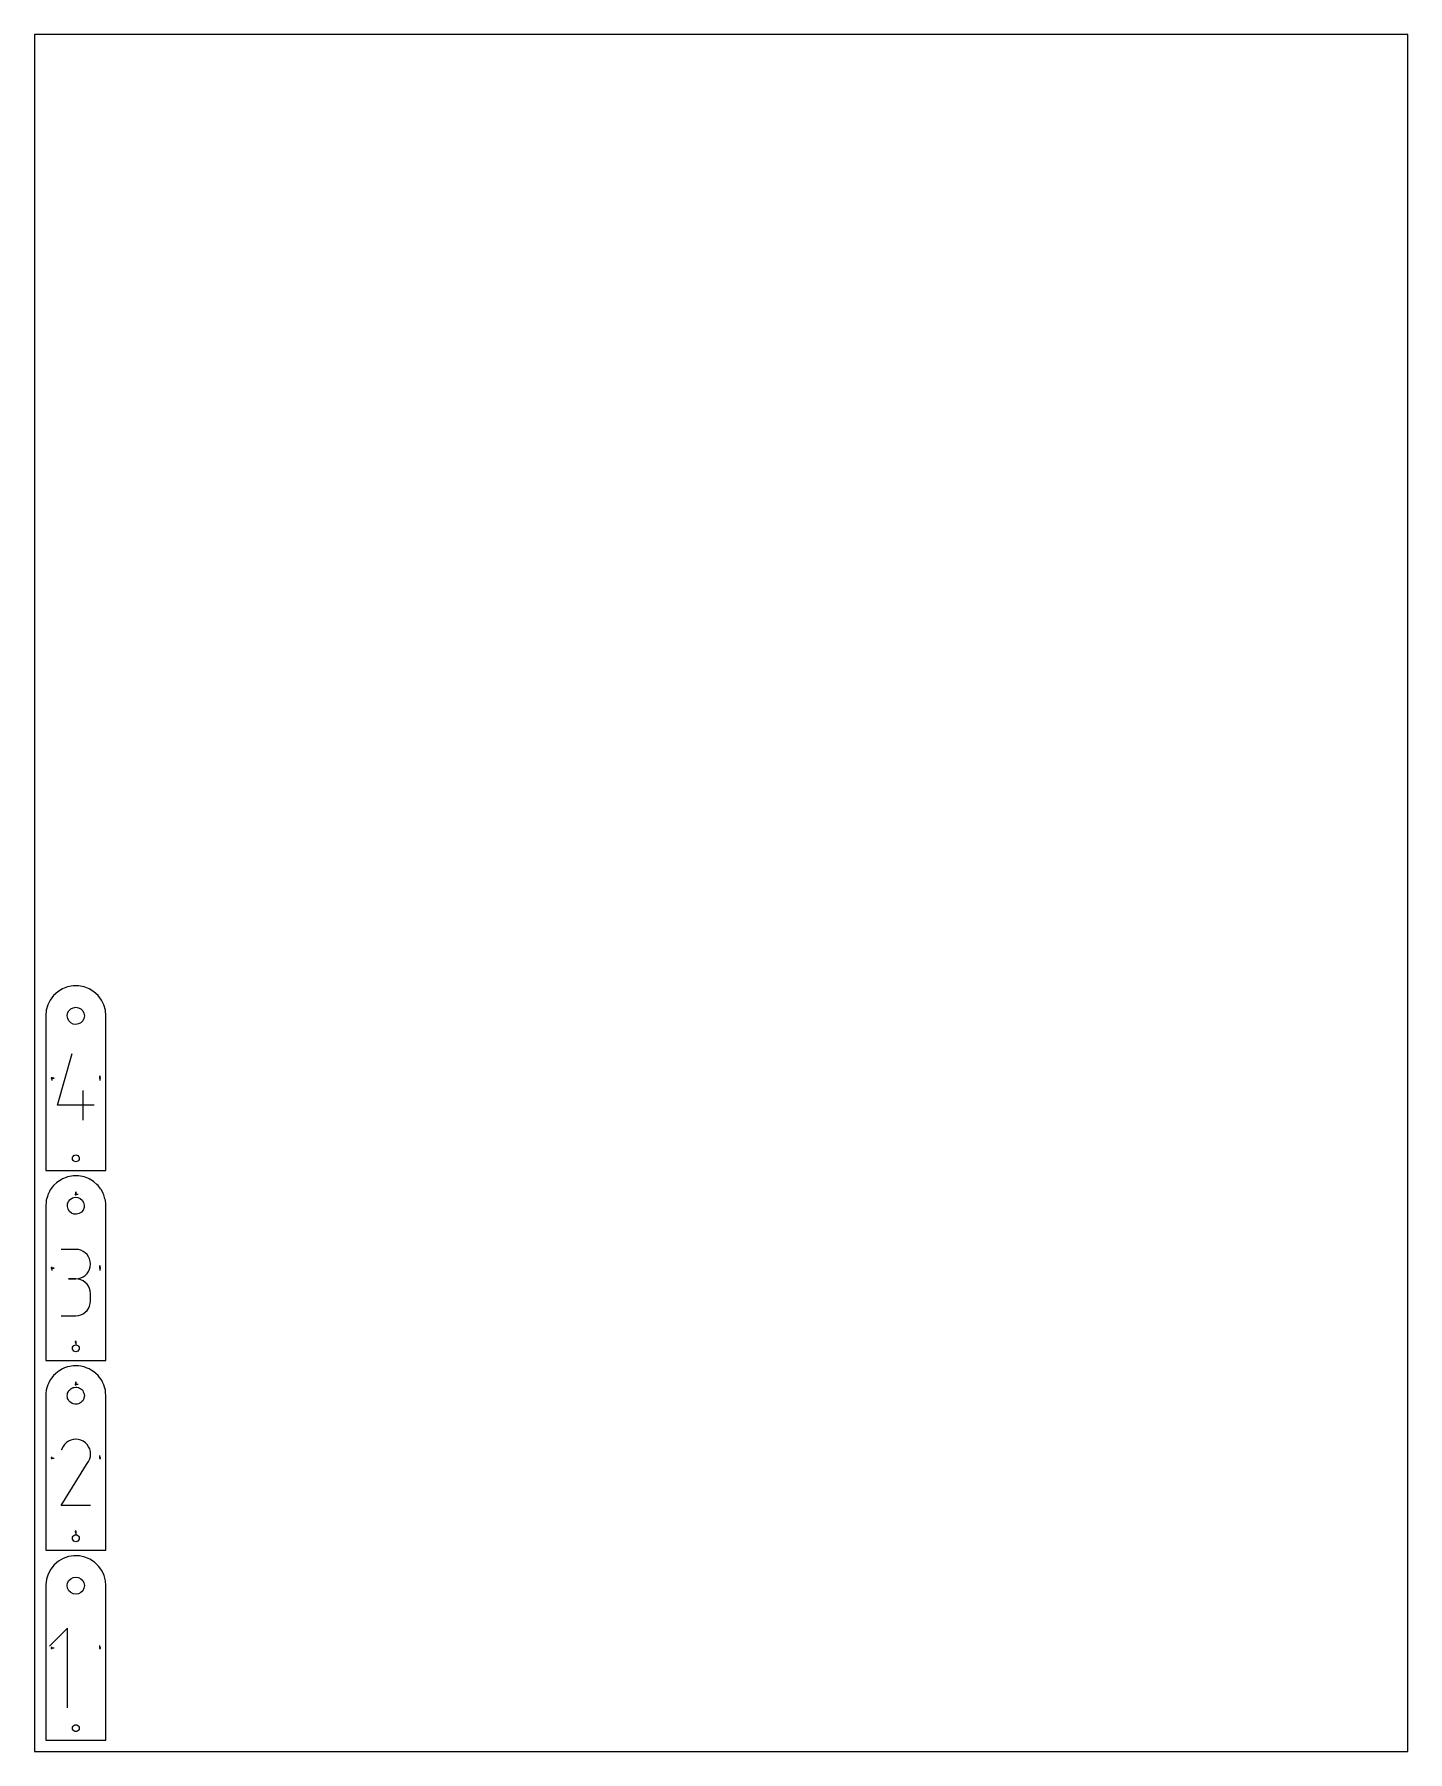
# Model space of a CAD drawing. Extents: x 0 to 800, y 0 to 1000.
import ezdxf

# ---------------------------------------------------------------- set-up
doc = ezdxf.new("R2010")
doc.units = 0

msp = doc.modelspace()

# ---------------------------------------------------------------- linework, layer by layer
at = {"layer": 'annotation', "color": 1}
for p, q in [((13.42497, 376.405022), (22.001531, 406.483622)), ((10.1675, 392.181194), (11.59625, 392.181194)), ((10.1675, 392.181194), (11.59625, 392.181194)), ((11.59625, 392.181194), (10.1675, 392.181194)), ((10.1675, 392.181194), (10.1675, 390.752444)), ((38.167502, 392.181194), (38.167501, 390.752444)), ((38.167502, 392.181194), (38.167502, 393.609944)), ((38.167502, 392.181194), (38.167502, 393.609944)), ((38.167502, 393.609944), (38.167502, 392.181194)), ((28.463058, 367.806632), (28.463058, 384.984009)), ((34.900329, 376.405022), (13.42497, 376.405022)), ((24.167501, 324.550989), (24.167501, 325.979739)), ((24.167501, 324.550989), (24.167501, 325.979739)), ((24.167501, 325.979739), (24.167501, 324.550989)), ((24.167501, 324.550989), (25.596251, 324.550989)), ((24.16265, 292.481032), (15.573962, 292.481032)), ((25.707346, 292.342383), (24.16265, 292.481032)), ((27.160851, 291.942818), (25.707346, 292.342383)), ((28.498991, 291.306911), (27.160851, 291.942818)), ((29.69759, 290.459238), (28.498991, 291.306911)), ((30.732472, 289.424372), (29.69759, 290.459238)), ((10.1675, 281.580853), (11.59625, 281.580853)), ((10.1675, 281.580853), (11.59625, 281.580853)), ((11.59625, 281.580853), (10.1675, 281.580853)), ((10.1675, 281.580853), (10.1675, 280.152103)), ((31.579463, 288.226888), (30.732472, 289.424372)), ((32.214388, 286.89136), (31.579463, 288.226888)), ((31.579463, 279.564986), (32.214388, 280.904739)), ((32.613071, 285.442363), (32.214388, 286.89136)), ((32.214388, 280.904739), (32.613071, 282.359359)), ((32.751338, 283.904471), (32.613071, 285.442363)), ((32.613071, 282.359359), (32.751338, 283.904471)), ((32.751338, 283.904471), (32.751338, 283.904471)), ((38.167502, 281.580853), (38.167501, 280.152103)), ((38.167502, 281.580853), (38.167502, 283.009603)), ((38.167502, 281.580853), (38.167502, 283.009603)), ((38.167502, 283.009603), (38.167502, 281.580853)), ((24.16265, 275.303656), (19.862242, 275.303656)), ((19.862242, 275.303656), (24.16265, 275.303656)), ((24.16265, 275.303656), (25.707346, 275.442338)), ((25.707346, 275.165006), (24.16265, 275.303656)), ((24.16265, 275.303656), (24.16265, 275.303656)), ((25.707346, 275.442338), (27.160851, 275.842136)), ((27.160851, 274.765441), (25.707346, 275.165006)), ((27.160851, 275.842136), (28.498991, 276.478675)), ((28.498991, 274.129535), (27.160851, 274.765441)), ((28.498991, 276.478675), (29.69759, 277.327579)), ((29.69759, 273.281862), (28.498991, 274.129535)), ((29.69759, 277.327579), (30.732472, 278.364474)), ((30.732472, 272.246996), (29.69759, 273.281862)), ((30.732472, 278.364474), (31.579463, 279.564986)), ((31.579463, 271.049512), (30.732472, 272.246996)), ((32.214388, 269.713984), (31.579463, 271.049512)), ((32.613071, 268.264987), (32.214388, 269.713984)), ((32.214388, 259.43882), (32.613071, 260.888156)), ((32.751338, 266.727095), (32.613071, 268.264987)), ((32.613071, 260.888156), (32.751338, 262.426687)), ((32.751338, 262.426687), (32.751338, 266.727095)), ((32.751338, 266.727095), (32.751338, 266.727095)), ((15.573962, 253.850126), (24.16265, 253.850126)), ((24.16265, 253.850126), (25.707346, 253.988696)), ((24.16265, 253.850126), (24.16265, 253.850126)), ((25.707346, 253.988696), (27.160851, 254.388061)), ((27.160851, 254.388061), (28.498991, 255.023708)), ((28.498991, 255.023708), (29.69759, 255.871122)), ((29.69759, 255.871122), (30.732472, 256.905788)), ((30.732472, 256.905788), (31.579463, 258.103192)), ((31.579463, 258.103192), (32.214388, 259.43882)), ((24.167501, 238.610716), (24.167501, 237.181966)), ((24.167501, 213.950648), (24.167501, 215.379398)), ((24.167501, 213.950648), (24.167501, 215.379398)), ((24.167501, 215.379398), (24.167501, 213.950648)), ((24.167501, 213.950648), (25.596251, 213.950648)), ((19.914974, 180.794786), (18.694972, 179.953505)), ((21.248466, 181.409389), (19.914974, 180.794786)), ((22.662787, 181.788828), (21.248466, 181.409389)), ((24.125279, 181.924619), (22.662787, 181.788828)), ((25.603282, 181.808279), (24.125279, 181.924619)), ((27.064138, 181.431322), (25.603282, 181.808279)), ((28.475185, 180.785264), (27.064138, 181.431322)), ((29.737216, 179.889101), (28.475185, 180.785264)), ((28.475185, 180.785264), (28.475185, 180.785264)), ((10.1675, 170.980512), (11.59625, 170.980511)), ((16.726073, 177.62484), (15.598217, 175.461296)), ((17.621119, 178.894028), (16.726073, 177.62484)), ((18.694972, 179.953505), (17.621119, 178.894028)), ((30.792411, 178.81371), (29.737216, 179.889101)), ((31.631387, 177.592051), (30.792411, 178.81371)), ((31.599227, 169.036152), (32.254597, 170.443287)), ((32.244762, 176.257082), (31.631387, 177.592051)), ((32.623153, 174.841763), (32.244762, 176.257082)), ((32.254597, 170.443287), (32.637453, 171.901906)), ((32.757177, 173.379051), (32.623153, 174.841763)), ((32.637453, 171.901906), (32.757177, 173.379051)), ((38.167502, 170.980512), (38.167502, 172.409262)), ((15.573962, 143.248258), (31.44642, 168.800879)), ((31.44642, 168.800879), (31.465395, 168.824359)), ((31.44642, 168.800879), (31.44642, 168.800879)), ((31.465395, 168.824359), (31.483591, 168.848038)), ((31.483591, 168.848038), (31.501129, 168.872117)), ((31.501129, 168.872117), (31.518127, 168.896794)), ((31.518127, 168.896794), (31.534706, 168.92227)), ((31.534706, 168.92227), (31.550986, 168.948744)), ((31.550986, 168.948744), (31.567086, 168.976416)), ((31.567086, 168.976416), (31.583126, 169.005486)), ((31.583126, 169.005486), (31.599227, 169.036152)), ((31.599227, 169.036152), (31.599227, 169.036152)), ((32.751338, 143.248258), (15.573962, 143.248258)), ((24.167501, 128.010375), (24.167501, 126.581625)), ((19.250036, 71.835543), (8.931968, 61.514564)), ((19.250036, 25.423155), (19.250036, 71.835543)), ((10.1675, 60.380171), (11.59625, 60.38017)), ((38.167502, 60.380171), (38.167502, 61.80892))]:
    msp.add_line(p, q, dxfattribs=at)
at = {"layer": 'boundary', "color": 5}
for p, q in [((11.234843, 440.258192), (9.2887, 437.681081)), ((13.621395, 442.433819), (11.234843, 440.258192)), ((16.36708, 444.133876), (13.621395, 442.433819)), ((19.378398, 445.300465), (16.36708, 444.133876)), ((22.552805, 445.893864), (19.378398, 445.300465)), ((25.782198, 445.893864), (22.552805, 445.893864)), ((28.956605, 445.300465), (25.782198, 445.893864)), ((31.967923, 444.133876), (28.956605, 445.300465)), ((34.71361, 442.433819), (31.967923, 444.133876)), ((37.100158, 440.258192), (34.71361, 442.433819)), ((39.046301, 437.681081), (37.100158, 440.258192)), ((6.965471, 431.684133), (6.6675, 428.46852)), ((7.849235, 434.790245), (6.965471, 431.684133)), ((9.2887, 437.681081), (7.849235, 434.790245)), ((40.485768, 434.790245), (39.046301, 437.681081)), ((41.369532, 431.684133), (40.485768, 434.790245)), ((41.667502, 428.46852), (41.369532, 431.684133)), ((6.6675, 428.46852), (6.6675, 339.368522)), ((41.667502, 339.368522), (41.667502, 428.46852)), ((6.6675, 339.368522), (6.6675, 338.468523)), ((6.6675, 338.468523), (41.667501, 338.468523)), ((12.929295, 331.202546), (11.234843, 329.657851)), ((13.621395, 331.833478), (12.929295, 331.202546)), ((15.570831, 333.040518), (13.621395, 331.833478)), ((16.36708, 333.533535), (15.570831, 333.040518)), ((18.505116, 334.361813), (16.36708, 333.533535)), ((19.378398, 334.700124), (18.505116, 334.361813)), ((21.632227, 335.121437), (19.378398, 334.700124)), ((22.552805, 335.293523), (21.632227, 335.121437)), ((24.845674, 335.293523), (22.552805, 335.293523)), ((25.782198, 335.293523), (24.845674, 335.293523)), ((28.036027, 334.87221), (25.782198, 335.293523)), ((28.956605, 334.700124), (28.036027, 334.87221)), ((31.09464, 333.871846), (28.956605, 334.700124)), ((31.967923, 333.533535), (31.09464, 333.871846)), ((33.91736, 332.326494), (31.967923, 333.533535)), ((34.71361, 331.833478), (33.91736, 332.326494)), ((36.408059, 330.288783), (34.71361, 331.833478)), ((37.100158, 329.657851), (36.408059, 330.288783)), ((41.667501, 338.468523), (41.667502, 339.368522)), ((6.87906, 320.151264), (6.6675, 317.868179)), ((6.965471, 321.083792), (6.87906, 320.151264)), ((7.592944, 323.289132), (6.965471, 321.083792)), ((7.849235, 324.189904), (7.592944, 323.289132)), ((8.871255, 326.242398), (7.849235, 324.189904)), ((9.2887, 327.08074), (8.871255, 326.242398)), ((10.670462, 328.910489), (9.2887, 327.08074)), ((11.234843, 329.657851), (10.670462, 328.910489)), ((38.48192, 327.828102), (37.100158, 329.657851)), ((39.046301, 327.08074), (38.48192, 327.828102)), ((40.068323, 325.028246), (39.046301, 327.08074)), ((40.485768, 324.189904), (40.068323, 325.028246)), ((41.11324, 321.984565), (40.485768, 324.189904)), ((41.369532, 321.083792), (41.11324, 321.984565)), ((41.58109, 318.800706), (41.369532, 321.083792)), ((6.6675, 317.868179), (6.6675, 253.968181)), ((41.667502, 317.868179), (41.58109, 318.800706)), ((41.667502, 253.968181), (41.667502, 317.868179)), ((6.6675, 253.968181), (6.6675, 227.868182)), ((41.667501, 227.868182), (41.667502, 253.968181)), ((6.6675, 227.868182), (16.8175, 227.868182)), ((13.621395, 221.233137), (12.26106, 219.993029)), ((14.802039, 221.964161), (13.621395, 221.233137)), ((16.36708, 222.933194), (14.802039, 221.964161)), ((17.661947, 223.434827), (16.36708, 222.933194)), ((16.8175, 227.868182), (41.667501, 227.868182)), ((19.378398, 224.099783), (17.661947, 223.434827)), ((20.743393, 224.354945), (19.378398, 224.099783)), ((22.552805, 224.693182), (20.743393, 224.354945)), ((23.941444, 224.693182), (22.552805, 224.693182)), ((25.782198, 224.693182), (23.941444, 224.693182)), ((27.147193, 224.43802), (25.782198, 224.693182)), ((28.956605, 224.099783), (27.147193, 224.43802)), ((30.251471, 223.59815), (28.956605, 224.099783)), ((31.967923, 222.933194), (30.251471, 223.59815)), ((33.148568, 222.202169), (31.967923, 222.933194)), ((34.71361, 221.233137), (33.148568, 222.202169)), ((35.739825, 220.297617), (34.71361, 221.233137)), ((37.100158, 219.05751), (35.739825, 220.297617)), ((6.965471, 210.483451), (6.795628, 208.650551)), ((7.34549, 211.819079), (6.965471, 210.483451)), ((7.849235, 213.589563), (7.34549, 211.819079)), ((8.468205, 214.832622), (7.849235, 213.589563)), ((9.2887, 216.480399), (8.468205, 214.832622)), ((10.125542, 217.588557), (9.2887, 216.480399)), ((11.234843, 219.05751), (10.125542, 217.588557)), ((12.26106, 219.993029), (11.234843, 219.05751)), ((37.937, 217.949352), (37.100158, 219.05751)), ((39.046301, 216.480399), (37.937, 217.949352)), ((39.665272, 215.23734), (39.046301, 216.480399)), ((40.485768, 213.589563), (39.665272, 215.23734)), ((40.865787, 212.253935), (40.485768, 213.589563)), ((41.369532, 210.483451), (40.865787, 212.253935)), ((41.497659, 209.100737), (41.369532, 210.483451)), ((6.795628, 208.650551), (6.6675, 207.267838)), ((6.6675, 207.267838), (6.6675, 168.567839)), ((41.667502, 207.267838), (41.497659, 209.100737)), ((41.667502, 168.567839), (41.667502, 207.267838)), ((6.6675, 168.567839), (6.6675, 117.267841)), ((41.667501, 117.267841), (41.667502, 168.567839)), ((6.6675, 117.267841), (26.617501, 117.267841)), ((14.033247, 110.887804), (11.592826, 108.783513)), ((16.818778, 112.507841), (14.033247, 110.887804)), ((19.854559, 113.588452), (16.818778, 112.507841)), ((23.037214, 114.092841), (19.854559, 113.588452)), ((26.258359, 114.003831), (23.037214, 114.092841)), ((29.408302, 113.324454), (26.258359, 114.003831)), ((26.617501, 117.267841), (41.667501, 117.267841)), ((32.379775, 112.077844), (29.408302, 113.324454)), ((35.071592, 110.306452), (32.379775, 112.077844)), ((37.39208, 108.070602), (35.071592, 110.306452)), ((7.098036, 100.349027), (6.712196, 97.149839)), ((8.065155, 103.422847), (7.098036, 100.349027)), ((9.580622, 106.266625), (8.065155, 103.422847)), ((11.592826, 108.783513), (9.580622, 106.266625)), ((39.262221, 105.446433), (37.39208, 108.070602)), ((40.618333, 102.523305), (39.262221, 105.446433)), ((41.414227, 99.400768), (40.618333, 102.523305)), ((6.712196, 97.149839), (6.6675, 83.167498)), ((41.667502, 96.667496), (41.414227, 99.400768)), ((41.667502, 83.167498), (41.667502, 96.667496)), ((6.6675, 83.167498), (6.6675, 6.6675)), ((41.667501, 6.6675), (41.667502, 83.167498)), ((6.6675, 6.6675), (36.417502, 6.6675)), ((36.417502, 6.6675), (41.667501, 6.6675))]:
    msp.add_line(p, q, dxfattribs=at)
at = {"layer": 'frame', "color": 5}
for p, q in [((800, 1000), (0, 1000)), ((0, 1000), (0, 0)), ((800, 0), (800, 1000)), ((0, 0), (800, 0))]:
    msp.add_line(p, q, dxfattribs=at)
at = {"layer": 'hole', "color": 5}
for p, q in [((19.409771, 429.998151), (20.115315, 431.393507)), ((20.115315, 431.393507), (21.217513, 432.502542)), ((21.217513, 432.502542), (22.608478, 433.216699)), ((22.608478, 433.216699), (24.15205, 433.466073)), ((24.15205, 433.466073), (25.697136, 433.226248)), ((25.697136, 433.226248), (27.09249, 432.520705)), ((27.09249, 432.520705), (28.201526, 431.418507)), ((28.201526, 431.418507), (28.915683, 430.02754)), ((28.915683, 430.02754), (29.165055, 428.48397)), ((19.169949, 428.453069), (19.409771, 429.998151)), ((19.419321, 426.909496), (19.169949, 428.453069)), ((20.133479, 425.518529), (19.419321, 426.909496)), ((21.242513, 424.416331), (20.133479, 425.518529)), ((22.637867, 423.710788), (21.242513, 424.416331)), ((24.182952, 423.470966), (22.637867, 423.710788)), ((25.726526, 423.720337), (24.182952, 423.470966)), ((27.11749, 424.434494), (25.726526, 423.720337)), ((28.21969, 425.54353), (27.11749, 424.434494)), ((28.925233, 426.938886), (28.21969, 425.54353)), ((29.165055, 428.48397), (28.925233, 426.938886)), ((10.45325, 392.466944), (9.88175, 392.466944)), ((9.88175, 392.466944), (9.88175, 391.895444)), ((9.88175, 391.895444), (10.45325, 391.895444)), ((10.45325, 391.895444), (10.45325, 392.466944)), ((38.453252, 392.466944), (37.881752, 392.466944)), ((37.881752, 392.466944), (37.881752, 391.895444)), ((37.881752, 391.895444), (38.453252, 391.895444)), ((38.453252, 391.895444), (38.453252, 392.466944)), ((22.16848, 345.462339), (22.264409, 346.080373)), ((22.268229, 344.84491), (22.16848, 345.462339)), ((22.264409, 346.080373), (22.546627, 346.638512)), ((22.553892, 344.288528), (22.268229, 344.84491)), ((22.546627, 346.638512), (22.987505, 347.082126)), ((22.991929, 343.850489), (22.553892, 344.288528)), ((22.987505, 347.082126), (23.543892, 347.367795)), ((22.997505, 343.847649), (22.991929, 343.850489)), ((23.555647, 343.565425), (22.997505, 343.847649)), ((23.543892, 347.367795), (24.16132, 347.46754)), ((24.173681, 343.4695), (23.555647, 343.565425)), ((24.16132, 347.46754), (24.779356, 347.371614)), ((24.791111, 343.569245), (24.173681, 343.4695)), ((24.779356, 347.371614), (25.337498, 347.089391)), ((25.347498, 343.854914), (24.791111, 343.569245)), ((25.337498, 347.089391), (25.781111, 346.648512)), ((25.788376, 344.298528), (25.347498, 343.854914)), ((25.781111, 346.648512), (26.066774, 346.092129)), ((26.070594, 344.856666), (25.788376, 344.298528)), ((26.066774, 346.092129), (26.166523, 345.4747)), ((26.166523, 345.4747), (26.070594, 344.856666)), ((19.341251, 318.965187), (19.916459, 320.402889)), ((19.916459, 320.402889), (20.907789, 321.592477)), ((20.907789, 321.592477), (22.218202, 322.417503)), ((22.218202, 322.417503), (23.719426, 322.797211)), ((23.719426, 322.797211), (25.264512, 322.694429)), ((24.453251, 324.836739), (23.881751, 324.836739)), ((23.881751, 324.836739), (23.881751, 324.265239)), ((23.881751, 324.265239), (24.453251, 324.265239)), ((24.453251, 324.265239), (24.453251, 324.836739)), ((25.264512, 322.694429), (26.702215, 322.11922)), ((26.702215, 322.11922), (27.891802, 321.12789)), ((27.891802, 321.12789), (28.716828, 319.817475)), ((19.238469, 317.420104), (19.341251, 318.965187)), ((19.618176, 315.918879), (19.238469, 317.420104)), ((20.443203, 314.608464), (19.618176, 315.918879)), ((21.632788, 313.617134), (20.443203, 314.608464)), ((23.070491, 313.041926), (21.632788, 313.617134)), ((24.615576, 312.939146), (23.070491, 313.041926)), ((26.116801, 313.318851), (24.615576, 312.939146)), ((27.427215, 314.143878), (26.116801, 313.318851)), ((28.418545, 315.333465), (27.427215, 314.143878)), ((28.993753, 316.771168), (28.418545, 315.333465)), ((28.716828, 319.817475), (29.096534, 318.316252)), ((29.096534, 318.316252), (28.993753, 316.771168)), ((10.45325, 281.866603), (9.88175, 281.866603)), ((9.88175, 281.866603), (9.88175, 281.295103)), ((9.88175, 281.295103), (10.45325, 281.295103)), ((10.45325, 281.295103), (10.45325, 281.866603)), ((38.453252, 281.866603), (37.881752, 281.866603)), ((37.881752, 281.866603), (37.881752, 281.295103)), ((37.881752, 281.295103), (38.453252, 281.295103)), ((38.453252, 281.295103), (38.453252, 281.866603)), ((22.167502, 234.868179), (22.265388, 235.486213)), ((22.265388, 234.250145), (22.167502, 234.868179)), ((22.265388, 235.486213), (22.549468, 236.043746)), ((22.549467, 233.692612), (22.265388, 234.250145)), ((22.991929, 233.250148), (22.549467, 233.692612)), ((22.549468, 236.043746), (22.99193, 236.486209)), ((23.549467, 232.966063), (22.991929, 233.250148)), ((22.99193, 236.486209), (23.549467, 236.770294)), ((23.549467, 236.770294), (24.167501, 236.868178)), ((24.167501, 232.86818), (23.549467, 232.966063)), ((24.453251, 238.896466), (23.881751, 238.896466)), ((23.881751, 238.896466), (23.881751, 238.324966)), ((23.881751, 238.324966), (24.453251, 238.324966)), ((24.167501, 236.868178), (24.785536, 236.770294)), ((24.785536, 232.966063), (24.167501, 232.86818)), ((24.453251, 238.324966), (24.453251, 238.896466)), ((24.785536, 236.770294), (25.343074, 236.486209)), ((25.343074, 233.250148), (24.785536, 232.966063)), ((25.343074, 236.486209), (25.785535, 236.043746)), ((25.785535, 233.692612), (25.343074, 233.250148)), ((25.785535, 236.043746), (26.069615, 235.486213)), ((26.069615, 234.250145), (25.785535, 233.692612)), ((26.069615, 235.486213), (26.167502, 234.868179)), ((26.167502, 234.868179), (26.069615, 234.250145)), ((19.717604, 209.412272), (20.122417, 210.206763)), ((20.122417, 210.206763), (20.598065, 210.682411)), ((20.598065, 210.682411), (21.228574, 211.312921)), ((21.228574, 211.312921), (21.827926, 211.618306)), ((21.827926, 211.618306), (22.622416, 212.023119)), ((22.622416, 212.023119), (23.286802, 212.128348)), ((23.286802, 212.128348), (24.167501, 212.267838)), ((24.453251, 214.236398), (23.881751, 214.236398)), ((23.881751, 214.236398), (23.881751, 213.664898)), ((23.881751, 213.664898), (24.453251, 213.664898)), ((24.167501, 212.267838), (24.831888, 212.162609)), ((24.453251, 213.664898), (24.453251, 214.236398)), ((24.831888, 212.162609), (25.712587, 212.023119)), ((25.712587, 212.023119), (26.311939, 211.717734)), ((26.311939, 211.717734), (27.106429, 211.312921)), ((27.106429, 211.312921), (27.582077, 210.837273)), ((27.582077, 210.837273), (28.212588, 210.206763)), ((28.212588, 210.206763), (28.517973, 209.60741)), ((19.167501, 207.267838), (19.27273, 207.932223)), ((19.30699, 206.387139), (19.167501, 207.267838)), ((19.27273, 207.932223), (19.412219, 208.812919)), ((19.412219, 205.722753), (19.30699, 206.387139)), ((19.412219, 208.812919), (19.717604, 209.412272)), ((19.817032, 204.928262), (19.412219, 205.722753)), ((20.122417, 204.328909), (19.817032, 204.928262)), ((20.752927, 203.698399), (20.122417, 204.328909)), ((21.228574, 203.222751), (20.752927, 203.698399)), ((22.023064, 202.817938), (21.228574, 203.222751)), ((22.622416, 202.512553), (22.023064, 202.817938)), ((23.503114, 202.373065), (22.622416, 202.512553)), ((24.167501, 202.267837), (23.503114, 202.373065)), ((25.0482, 202.407325), (24.167501, 202.267837)), ((25.712587, 202.512553), (25.0482, 202.407325)), ((26.507077, 202.917366), (25.712587, 202.512553)), ((27.106429, 203.222751), (26.507077, 202.917366)), ((27.736939, 203.853261), (27.106429, 203.222751)), ((28.212588, 204.328909), (27.736939, 203.853261)), ((28.6174, 205.1234), (28.212588, 204.328909)), ((28.517973, 209.60741), (28.922785, 208.812919)), ((28.922785, 205.722753), (28.6174, 205.1234)), ((28.922785, 208.812919), (29.028013, 208.148534)), ((29.062274, 206.603451), (28.922785, 205.722753)), ((29.028013, 208.148534), (29.167502, 207.267837)), ((29.167502, 207.267837), (29.062274, 206.603451)), ((10.45325, 171.266262), (9.88175, 171.266262)), ((9.88175, 171.266262), (9.88175, 170.694762)), ((9.88175, 170.694762), (10.45325, 170.694762)), ((10.45325, 170.694762), (10.45325, 171.266262)), ((38.453252, 171.266262), (37.881752, 171.266262)), ((37.881752, 171.266262), (37.881752, 170.694762)), ((37.881752, 170.694762), (38.453252, 170.694762)), ((38.453252, 170.694762), (38.453252, 171.266262)), ((22.167502, 124.267838), (22.265388, 124.885872)), ((22.265388, 123.649804), (22.167502, 124.267838)), ((22.265388, 124.885872), (22.549468, 125.443405)), ((22.549467, 123.092271), (22.265388, 123.649804)), ((22.991929, 122.649807), (22.549467, 123.092271)), ((22.549468, 125.443405), (22.99193, 125.885868)), ((23.549467, 122.365722), (22.991929, 122.649807)), ((22.99193, 125.885868), (23.549467, 126.169953)), ((23.549467, 126.169953), (24.167501, 126.267837)), ((24.167501, 122.267839), (23.549467, 122.365722)), ((24.453251, 128.296125), (23.881751, 128.296125)), ((23.881751, 128.296125), (23.881751, 127.724625)), ((23.881751, 127.724625), (24.453251, 127.724625)), ((24.167501, 126.267837), (24.785536, 126.169953)), ((24.785536, 122.365722), (24.167501, 122.267839)), ((24.453251, 127.724625), (24.453251, 128.296125)), ((24.785536, 126.169953), (25.343074, 125.885868)), ((25.343074, 122.649807), (24.785536, 122.365722)), ((25.343074, 125.885868), (25.785535, 125.443405)), ((25.785535, 123.092271), (25.343074, 122.649807)), ((25.785535, 125.443405), (26.069615, 124.885872)), ((26.069615, 123.649804), (25.785535, 123.092271)), ((26.069615, 124.885872), (26.167502, 124.267838)), ((26.167502, 124.267838), (26.069615, 123.649804)), ((20.122417, 99.606422), (21.228574, 100.71258)), ((21.228574, 100.71258), (22.622416, 101.422778)), ((22.622416, 101.422778), (24.167501, 101.667497)), ((24.167501, 101.667497), (25.712587, 101.422778)), ((25.712587, 101.422778), (27.106429, 100.71258)), ((27.106429, 100.71258), (28.212588, 99.606422)), ((19.167501, 96.667497), (19.412219, 98.212578)), ((19.412219, 95.122412), (19.167501, 96.667497)), ((19.412219, 98.212578), (20.122417, 99.606422)), ((20.122417, 93.728568), (19.412219, 95.122412)), ((21.062651, 92.788333), (20.122417, 93.728568)), ((21.228574, 92.62241), (21.062651, 92.788333)), ((22.622416, 91.912212), (21.228574, 92.62241)), ((24.167501, 91.667496), (22.622416, 91.912212)), ((25.712587, 91.912212), (24.167501, 91.667496)), ((27.106429, 92.62241), (25.712587, 91.912212)), ((28.212588, 93.728568), (27.106429, 92.62241)), ((28.212588, 99.606422), (28.922785, 98.212578)), ((28.922785, 95.122412), (28.212588, 93.728568)), ((28.922785, 98.212578), (29.167502, 96.667496)), ((29.167502, 96.667496), (28.922785, 95.122412)), ((10.45325, 60.665921), (9.88175, 60.665921)), ((9.88175, 60.665921), (9.88175, 60.094421)), ((9.88175, 60.094421), (10.45325, 60.094421)), ((10.45325, 60.094421), (10.45325, 60.665921)), ((38.453252, 60.665921), (37.881752, 60.665921)), ((37.881752, 60.665921), (37.881752, 60.094421)), ((37.881752, 60.094421), (38.453252, 60.094421)), ((38.453252, 60.094421), (38.453252, 60.665921)), ((22.167502, 13.667497), (22.265388, 14.285531)), ((22.265388, 13.049463), (22.167502, 13.667497)), ((22.265388, 14.285531), (22.549468, 14.843064)), ((22.549467, 12.49193), (22.265388, 13.049463)), ((22.991929, 12.049466), (22.549467, 12.49193)), ((22.549468, 14.843064), (22.99193, 15.285527)), ((23.549467, 11.765381), (22.991929, 12.049466)), ((22.99193, 15.285527), (23.549467, 15.569612)), ((23.549467, 15.569612), (24.167501, 15.667496)), ((24.167501, 11.667498), (23.549467, 11.765381)), ((24.167501, 15.667496), (24.785536, 15.569612)), ((24.785536, 11.765381), (24.167501, 11.667498)), ((24.785536, 15.569612), (25.343074, 15.285527)), ((25.343074, 12.049466), (24.785536, 11.765381)), ((25.343074, 15.285527), (25.785535, 14.843064)), ((25.785535, 12.49193), (25.343074, 12.049466)), ((25.785535, 14.843064), (26.069615, 14.285531)), ((26.069615, 13.049463), (25.785535, 12.49193)), ((26.069615, 14.285531), (26.167502, 13.667497)), ((26.167502, 13.667497), (26.069615, 13.049463))]:
    msp.add_line(p, q, dxfattribs=at)

doc.saveas('drawing.dxf')
